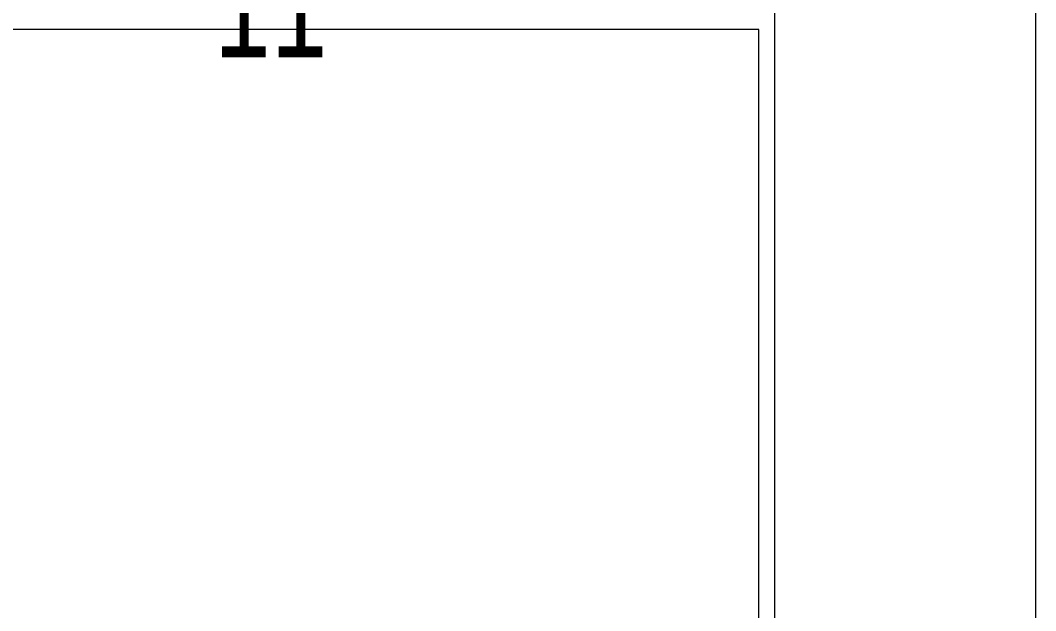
# Model space of a CAD drawing. Header units: inches. Extents: x -12418 to 57169, y -29325 to 19878.
# Drawn here: x 48152 to 49048, y -12359 to -11838 of the extents above; entities that cross this region are included whole.
import ezdxf

# ---------------------------------------------------------------- set-up
doc = ezdxf.new("R2010")
doc.units = ezdxf.units.IN
doc.header["$LTSCALE"] = 25
doc.header["$MEASUREMENT"] = 0
doc.linetypes.add('DASHDOT', pattern=[25.4, 12.7, -6.35, 0, -6.35])
for name, color, linetype, lineweight in [('00-Ground Floor$0$72_EGR_EQP_TAG', 142, 'Continuous', 5), ('00-Ground Floor$0$LOADING', 253, 'Continuous', 5), ('00-Ground Floor$0$Walls', 251, 'Continuous', 5), ('E-LITE-CLNG-CNDT', 6, 'DASHDOT', 35)]:
    doc.layers.add(name, color=color, linetype=linetype, lineweight=lineweight)
doc.styles.add('00-Ground Floor$0$X3G_ENTITY_257CFD', font='swisscl.ttf', dxfattribs={"height": 200})

# ---------------------------------------------------------------- blocks, each defined once
blk = doc.blocks.new('00-Ground Floor')
at = {"layer": '00-Ground Floor$0$LOADING', "elevation": 0}
blk.add_lwpolyline([(47953.81, -11846.05), (47953.81, -12776.05), (48803.81, -12776.05), (48803.81, -11846.05), (47953.81, -11846.05)], dxfattribs=at)
at = {"layer": '00-Ground Floor$0$Walls'}
for p, q in [((48817.93, -12797.43, 0), (48817.93, -11597.43, 0)), ((49047.93, -13097.43, 0), (49047.93, -11597.43, 0))]:
    blk.add_line(p, q, dxfattribs=at)
at = {"layer": '00-Ground Floor$0$72_EGR_EQP_TAG', "insert": (48373.29, -11783.05, 0), "char_height": 87.473, "attachment_point": 2, "style": '00-Ground Floor$0$X3G_ENTITY_257CFD'}
blk.add_mtext('11', dxfattribs=at)

msp = doc.modelspace()

# ---------------------------------------------------------------- block references
at = {"layer": 'E-LITE-CLNG-CNDT'}
msp.add_blockref('00-Ground Floor', (0, 0), dxfattribs=at)

doc.saveas('drawing.dxf')
